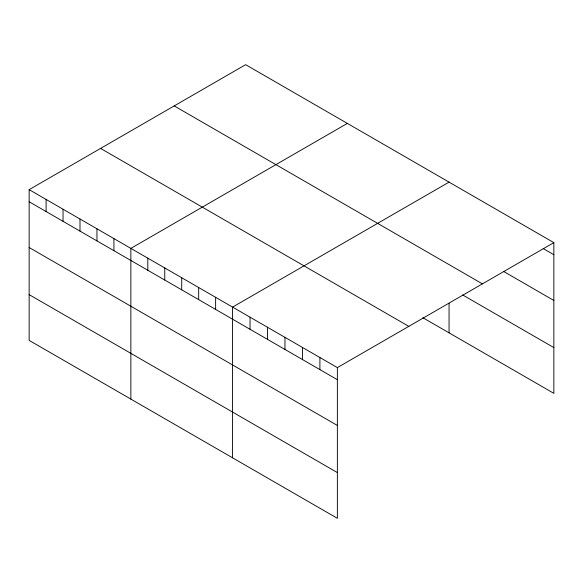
<?xml version="1.0" encoding="UTF-8"?>
<svg xmlns="http://www.w3.org/2000/svg" width="583" height="583" viewBox="0 0 583 583"><rect width="100%" height="100%" fill="white"/><g stroke="black" fill="none" stroke-linecap="round" stroke-linejoin="round"><path stroke-width="0.87" d="M29.15 189.657L337.368 367.603L337.368 518.323L29.15 340.377L29.15 189.657L245.632 64.677L553.85 242.623L553.85 393.343L422.857 317.713M347.344 123.399L130.862 248.38L130.862 399.1M449.056 182.122L232.573 307.103L232.573 457.823M337.368 367.603L553.85 242.623M543.218 248.577L553.85 254.72M503.734 271.525L553.85 300.464M174.193 105.917L482.411 283.863M462.727 294.983L553.85 347.592M100.589 148.417L408.807 326.363M29.15 201.754L337.368 379.701M29.15 247.505L337.368 425.452M29.15 294.634L337.368 472.58M449.056 303.24L449.056 332.842M319.899 357.525L319.899 369.622M302.439 347.439L302.439 359.536M284.97 337.353L284.97 349.45M267.502 327.274L267.502 339.372M250.041 317.188L250.041 329.286M215.623 297.315L215.623 309.413M198.672 287.528L198.672 299.626M181.714 277.741L181.714 289.838M164.763 267.954L164.763 280.051M147.812 258.167L147.812 270.264M113.911 238.593L113.911 250.69M96.96 228.806L96.96 240.903M80.002 219.019L80.002 231.116M63.051 209.231L63.051 221.329M46.101 199.444L46.101 211.542"/></g></svg>
